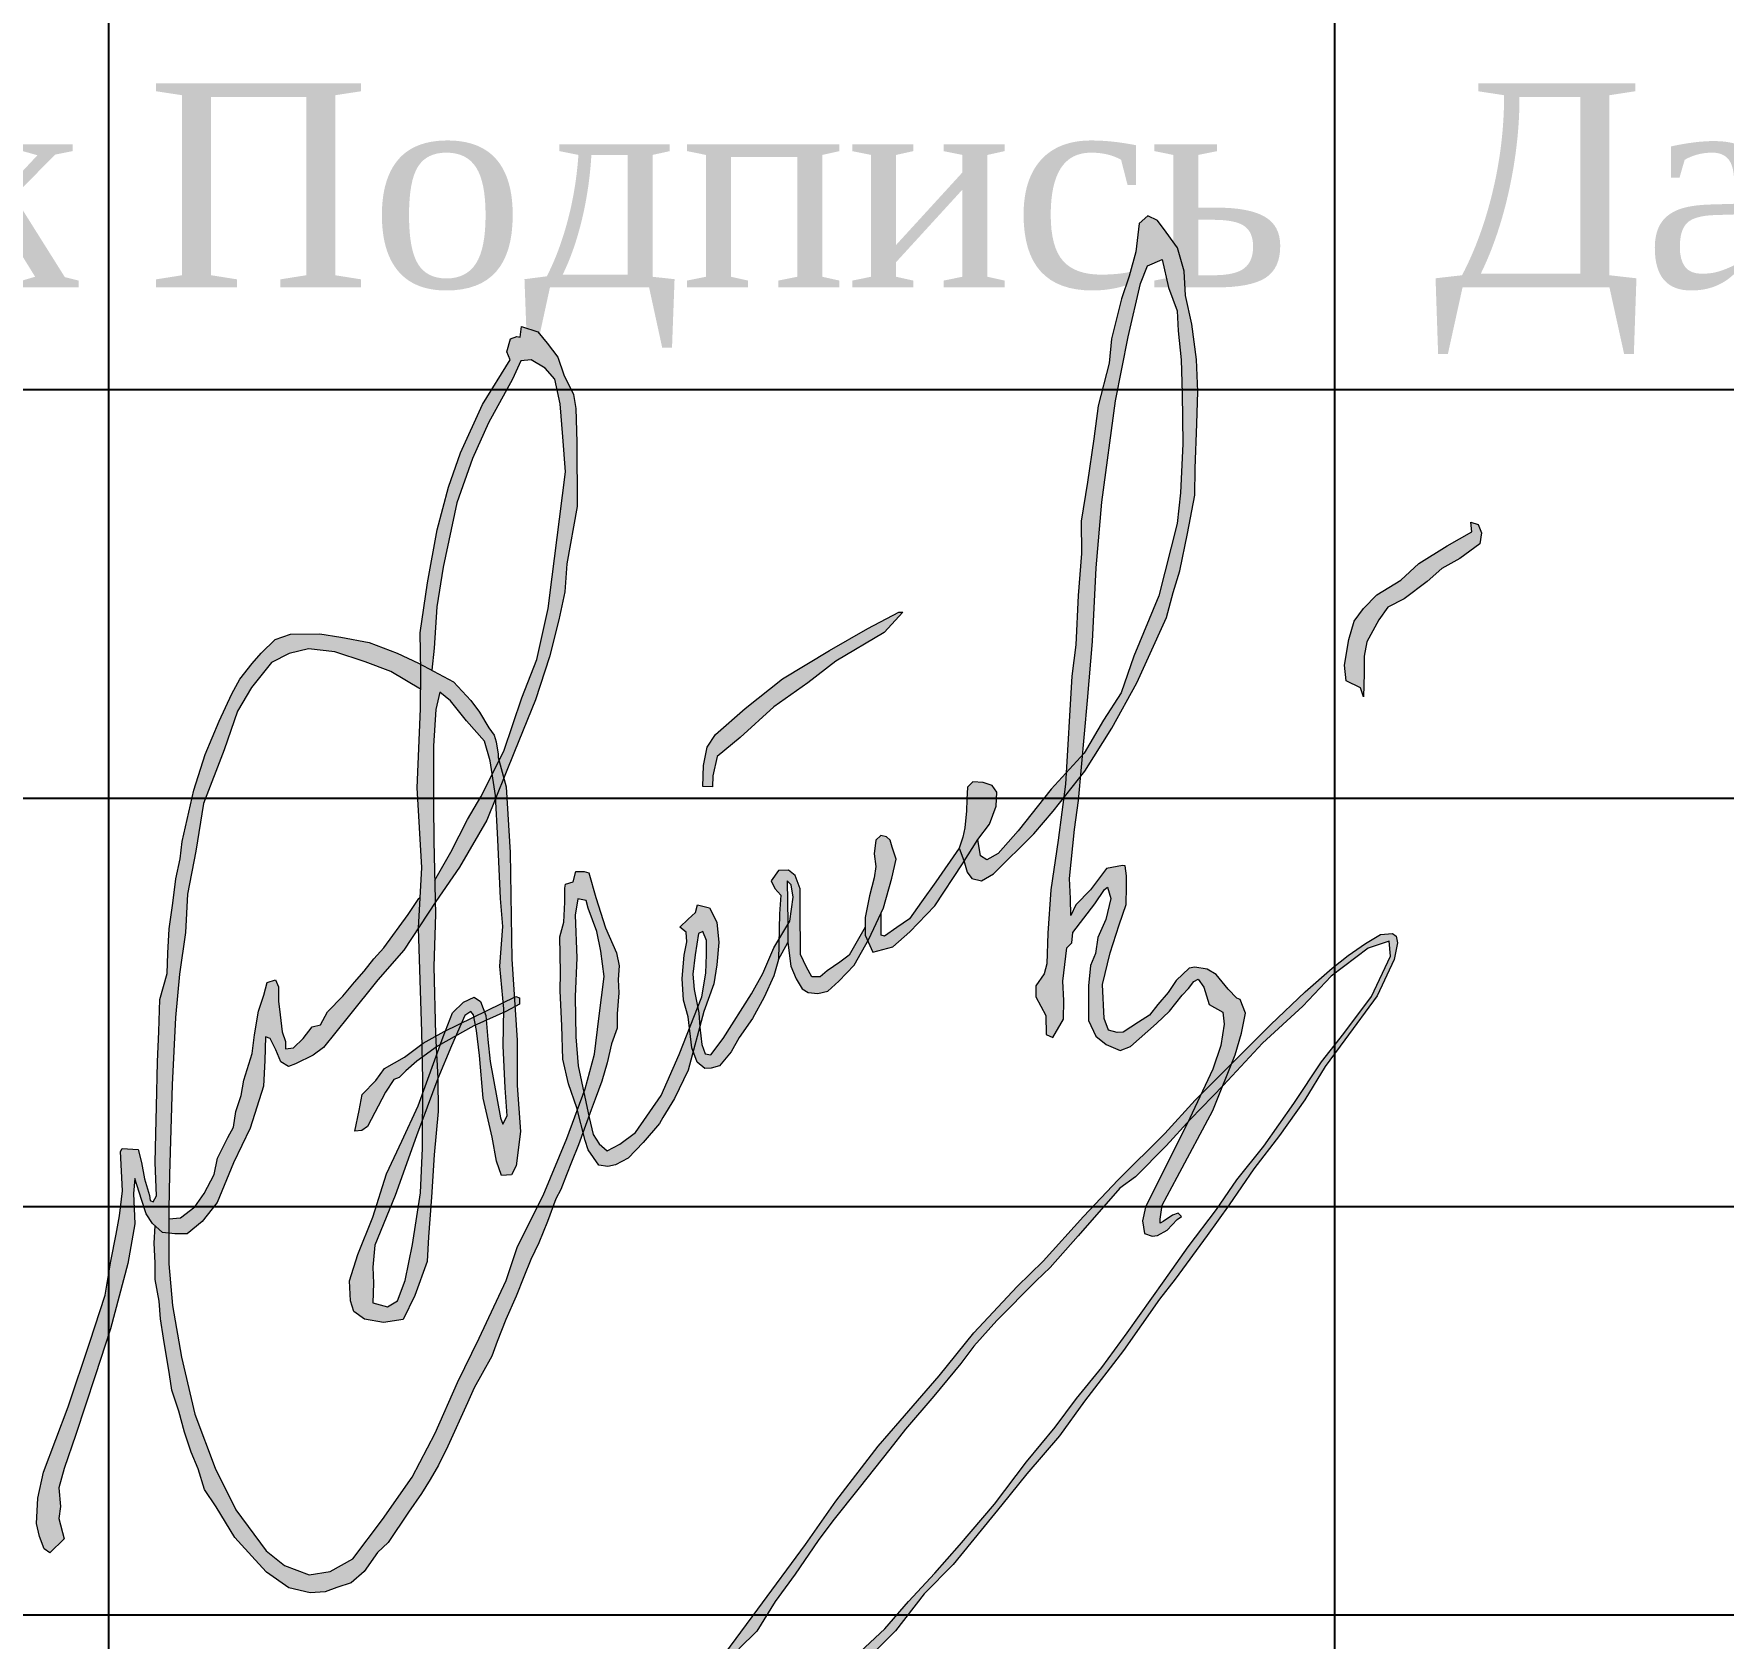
# Model space of a CAD drawing. Header units: millimetres. Extents: x 3380 to 11503, y -2610 to -1453.
# Drawn here: x 9228.1 to 9248.77, y -1730.09 to -1710.45 of the extents above; entities that cross this region are included whole.
import ezdxf
from ezdxf.enums import TextEntityAlignment as Align

# ---------------------------------------------------------------- set-up
doc = ezdxf.new("R2010")
doc.units = ezdxf.units.MM
doc.layers.add('ГЛ_Штамп', color=7, linetype='Continuous')
doc.layers.add('ГЛ_Штамп_Текст', color=7, linetype='Continuous')
doc.styles.add('ГеологияШтамп', font='times.ttf')

# ---------------------------------------------------------------- blocks, each defined once
blk = doc.blocks.new('ГЛ_форма3')
at = {"layer": 'ГЛ_Штамп'}
for p, q in [((-145, 55), (-145, 0)), ((-130, 55), (-130, 0)), ((-185, 30), (0, 30)), ((-185, 25), (-120, 25)), ((-185, 20), (-120, 20)), ((-185, 15), (-120, 15))]:
    blk.add_line(p, q, dxfattribs=at)
at = {"layer": 'ГЛ_Штамп_Текст', "style": 'ГеологияШтамп', "oblique": 0.8}
blk.add_text('№док', height=2.5, dxfattribs=at).set_placement((-149.993, 32.5), align=Align.MIDDLE_CENTER)
at = {"layer": 'ГЛ_Штамп_Текст', "style": 'ГеологияШтамп'}
for s, p in [('Подпись', (-137.537, 32.5)), ('Дата', (-125, 32.5))]:
    blk.add_text(s, height=2.5, dxfattribs=at).set_placement(p, align=Align.MIDDLE_CENTER)
at = {"layer": 'ГЛ_Штамп_Текст', "style": 'ГеологияШтамп', "flags": 8}
for tag, height, p in [('Проект', 4, (-60, 50)), ('НаимПроекта1', 3, (-60, 41)), ('НаимПроекта2', 3, (-60, 35)), ('Альбом1', 2.8, (-85.109, 27.5)), ('Альбом2', 2.8, (-85.109, 22.5)), ('СТ', 3, (-42.5, 20.252)), ('Лист', 3, (-27.5, 20.252)), ('Лис-в', 3, (-10, 20.252)), ('Альбом3', 2.8, (-85.109, 17.5)), ('НаимЛист1', 2.8, (-85.109, 12.5)), ('НаимЛист2', 2.8, (-85.109, 7.5)), ('НаимЛист3', 2.8, (-85.109, 2.5))]:
    blk.add_attdef(tag, text='', height=height, dxfattribs=at).set_placement(p, align=Align.MIDDLE_CENTER)
at = {"layer": 'ГЛ_Штамп_Текст', "style": 'ГеологияШтамп', "width": 0.9, "flags": 8}
for tag, p in [('Надпись1', (-184.365, 22.5)), ('ФИО_1', (-164.87, 22.5)), ('Надпись2', (-184.365, 17.5)), ('ФИО_2', (-164.87, 17.5)), ('Надпись3', (-184.365, 12.5)), ('ФИО_3', (-164.87, 12.5)), ('Надпись4', (-184.365, 7.5)), ('ФИО_4', (-164.87, 7.5)), ('Надпись5', (-184.365, 2.5)), ('ФИО_5', (-164.87, 2.5))]:
    blk.add_attdef(tag, text='', height=2.5, dxfattribs=at).set_placement(p, align=Align.MIDDLE_LEFT)

msp = doc.modelspace()

# ---------------------------------------------------------------- hatches: boundary and pattern name
at = {"lineweight": 0, "ltscale": 10}
h = msp.add_hatch(color=164, dxfattribs=at)
h.dxf.hatch_style = 1
h.paths.add_polyline_path([(9228.852, -1726.88), (9229.038, -1726.303), (9229.249, -1725.503), (9229.336, -1725.02), (9229.319, -1724.647), (9229.336, -1724.466), (9229.418, -1724.723), (9229.476, -1724.897), (9229.552, -1725.014), (9229.674, -1725.124), (9229.75, -1725.133), (9229.75, -1724.837), (9229.762, -1724.415), (9229.793, -1723.317), (9229.835, -1722.493), (9229.883, -1721.963), (9229.956, -1721.454), (9229.98, -1720.985), (9230.082, -1720.456), (9230.175, -1719.874), (9230.427, -1719.216), (9230.593, -1718.744), (9230.762, -1718.456), (9231.008, -1718.15), (9231.225, -1718.036), (9231.459, -1717.982), (9231.784, -1718.018), (9232.156, -1718.138), (9232.469, -1718.258), (9232.833, -1718.475), (9232.836, -1718.254), (9232.834, -1718.17), (9232.808, -1718.156), (9232.547, -1718.034), (9232.201, -1717.905), (9231.856, -1717.837), (9231.598, -1717.798), (9231.239, -1717.802), (9231.053, -1717.866), (9230.88, -1718.034), (9230.773, -1718.159), (9230.619, -1718.351), (9230.522, -1718.532), (9230.368, -1718.868), (9230.197, -1719.276), (9230.057, -1719.709), (9229.915, -1720.34), (9229.891, -1720.552), (9229.839, -1720.798), (9229.802, -1721.094), (9229.755, -1721.409), (9229.739, -1721.707), (9229.733, -1721.953), (9229.641, -1722.273), (9229.631, -1722.663), (9229.615, -1723.035), (9229.601, -1723.582), (9229.594, -1723.919), (9229.584, -1724.267), (9229.601, -1724.676), (9229.56, -1724.749), (9229.525, -1724.735), (9229.515, -1724.673), (9229.453, -1724.47), (9229.419, -1724.267), (9229.377, -1724.109), (9229.181, -1724.095), (9229.16, -1724.133), (9229.186, -1724.614), (9229.147, -1724.921), (9229.109, -1725.145), (9229.043, -1725.475), (9228.972, -1725.891), (9228.785, -1726.469), (9228.521, -1727.26), (9228.22, -1728.059), (9228.148, -1728.377), (9228.132, -1728.689), (9228.17, -1728.848), (9228.225, -1728.996), (9228.297, -1729.045), (9228.472, -1728.875), (9228.408, -1728.624), (9228.426, -1728.479), (9228.408, -1728.252), (9228.472, -1728.013), (9228.613, -1727.596)])
h.paths.add_polyline_path([(9229.907, -1726.651), (9229.798, -1726.019), (9229.75, -1725.508), (9229.75, -1725.133), (9229.674, -1725.124), (9229.583, -1725.042), (9229.572, -1725.257), (9229.583, -1725.496), (9229.583, -1725.7), (9229.633, -1725.964), (9229.649, -1726.18), (9229.687, -1726.419), (9229.761, -1726.864), (9229.788, -1727.057), (9229.873, -1727.311), (9229.942, -1727.569), (9230.024, -1727.814), (9230.109, -1728.018), (9230.19, -1728.269), (9230.332, -1728.484), (9230.558, -1728.859), (9230.808, -1729.133), (9230.947, -1729.283), (9231.221, -1729.476), (9231.48, -1729.537), (9231.665, -1729.522), (9231.808, -1729.472), (9231.981, -1729.414), (9232.143, -1729.275), (9232.305, -1729.044), (9232.437, -1728.921), (9232.684, -1728.549), (9232.843, -1728.321), (9232.951, -1728.148), (9233.051, -1727.975), (9233.167, -1727.739), (9233.406, -1727.209), (9233.487, -1727.028), (9233.584, -1726.85), (9233.703, -1726.638), (9233.769, -1726.461), (9233.873, -1726.191), (9234.001, -1725.904), (9234.094, -1725.668), (9234.179, -1725.456), (9234.279, -1725.252), (9234.383, -1724.99), (9234.488, -1724.711), (9234.549, -1724.599), (9234.619, -1724.421), (9234.677, -1724.263), (9234.765, -1724.051), (9234.821, -1723.898), (9234.749, -1723.626), (9234.621, -1723.975), (9234.331, -1724.671), (9234.018, -1725.297), (9233.88, -1725.712), (9233.548, -1726.419), (9233.283, -1726.961), (9233.012, -1727.581), (9232.727, -1728.12), (9232.366, -1728.637), (9232.004, -1729.118), (9231.727, -1729.275), (9231.468, -1729.317), (9231.167, -1729.203), (9230.944, -1729.022), (9230.57, -1728.52), (9230.317, -1728.008), (9230.07, -1727.347)])
h.paths.add_polyline_path([(9230.911, -1723.333), (9230.928, -1723.019), (9230.934, -1722.728), (9230.993, -1722.751), (9231.062, -1722.891), (9231.121, -1723.036), (9231.214, -1723.095), (9231.301, -1723.06), (9231.517, -1722.955), (9231.646, -1722.859), (9231.944, -1722.487), (9232.311, -1722.032), (9232.626, -1721.671), (9232.807, -1721.394), (9232.828, -1721.019), (9232.812, -1721.037), (9232.68, -1721.232), (9232.382, -1721.639), (9232.261, -1721.776), (9232.14, -1721.928), (9232.023, -1722.06), (9231.879, -1722.232), (9231.695, -1722.423), (9231.606, -1722.582), (9231.504, -1722.606), (9231.395, -1722.75), (9231.278, -1722.863), (9231.181, -1722.878), (9231.181, -1722.789), (9231.138, -1722.668), (9231.114, -1722.461), (9231.095, -1722.294), (9231.095, -1722.119), (9231.056, -1722.033), (9230.954, -1722.064), (9230.915, -1722.221), (9230.849, -1722.416), (9230.802, -1722.704), (9230.771, -1722.934), (9230.671, -1723.262), (9230.637, -1723.447), (9230.571, -1723.644), (9230.543, -1723.835), (9230.473, -1723.963), (9230.349, -1724.216), (9230.306, -1724.414), (9230.185, -1724.648), (9230.069, -1724.811), (9229.896, -1724.947), (9229.75, -1724.959), (9229.75, -1725.133), (9229.826, -1725.142), (9229.977, -1725.142), (9230.158, -1724.99), (9230.345, -1724.758), (9230.544, -1724.271), (9230.748, -1723.846)], flags=17)
h.paths.add_polyline_path([(9232.99, -1719.881), (9232.99, -1719.454), (9232.99, -1719.17), (9233.019, -1718.725), (9233.067, -1718.512), (9233.197, -1718.618), (9233.393, -1718.861), (9233.613, -1719.11), (9233.684, -1719.353), (9233.709, -1719.517), (9233.793, -1719.352), (9233.782, -1719.312), (9233.78, -1719.27), (9233.756, -1719.119), (9233.731, -1719.037), (9233.669, -1718.948), (9233.553, -1718.757), (9233.448, -1718.613), (9233.235, -1718.383), (9232.834, -1718.17), (9232.836, -1718.254), (9232.83, -1718.714), (9232.79, -1719.683), (9232.848, -1720.656), (9232.807, -1721.394), (9233.011, -1721.084), (9232.996, -1720.337)])
h.paths.add_polyline_path([(9234.382, -1714.24), (9234.266, -1714.101), (9234.067, -1714.036), (9234.05, -1714.165), (9234.009, -1714.159), (9233.933, -1714.188), (9233.887, -1714.345), (9233.927, -1714.444), (9233.589, -1714.991), (9233.32, -1715.582), (9233.175, -1716.002), (9233.035, -1716.526), (9232.918, -1717.174), (9232.825, -1717.785), (9232.834, -1718.17), (9232.969, -1718.242), (9233, -1717.973), (9233.03, -1717.468), (9233.108, -1716.982), (9233.276, -1716.193), (9233.469, -1715.652), (9233.661, -1715.214), (9233.956, -1714.68), (9234.058, -1714.457), (9234.184, -1714.445), (9234.358, -1714.547), (9234.473, -1714.68), (9234.539, -1714.98), (9234.574, -1715.384), (9234.605, -1715.816), (9234.532, -1716.393), (9234.442, -1717.099), (9234.394, -1717.489), (9234.256, -1718.113), (9234.069, -1718.582), (9233.852, -1719.234), (9233.793, -1719.352), (9233.849, -1719.561), (9233.98, -1719.236), (9234.236, -1718.607), (9234.411, -1718.077), (9234.522, -1717.626), (9234.598, -1717.283), (9234.621, -1716.939), (9234.749, -1716.238), (9234.744, -1715.451), (9234.732, -1715.038), (9234.703, -1714.869), (9234.586, -1714.625), (9234.51, -1714.409)])
h.paths.add_polyline_path([(9233.751, -1719.805), (9233.749, -1719.774), (9233.709, -1719.517), (9233.57, -1719.792), (9233.408, -1720.068), (9233.203, -1720.471), (9233.005, -1720.813), (9233.011, -1721.084), (9233.017, -1721.074), (9233.309, -1720.655), (9233.641, -1720.078)], flags=17)
h.paths.add_polyline_path([(9233.793, -1719.352), (9233.709, -1719.517), (9233.749, -1719.774), (9233.751, -1719.805), (9233.849, -1719.561)])
h.paths.add_polyline_path([(9233.926, -1720.473), (9233.878, -1719.669), (9233.849, -1719.561), (9233.751, -1719.805), (9233.779, -1720.316), (9233.808, -1721.035), (9233.838, -1721.379), (9233.802, -1721.864), (9233.843, -1722.312), (9233.979, -1722.246), (9233.948, -1721.779)])
h.paths.add_polyline_path([(9232.996, -1721.869), (9233.013, -1721.229), (9233.011, -1721.084), (9232.807, -1721.394), (9232.807, -1721.398), (9232.848, -1722.67), (9232.851, -1722.819), (9232.865, -1722.809), (9233.015, -1722.723), (9233.013, -1722.701)])
h.paths.add_polyline_path([(9232.787, -1723.028), (9232.854, -1722.979), (9232.851, -1722.819), (9232.637, -1722.98), (9232.39, -1723.119), (9232.283, -1723.264), (9232.119, -1723.437), (9232.08, -1723.631), (9232.029, -1723.884), (9232.114, -1723.876), (9232.182, -1723.829), (9232.401, -1723.406), (9232.504, -1723.251), (9232.572, -1723.227), (9232.652, -1723.147)])
h.paths.add_polyline_path([(9233.022, -1722.856), (9233.015, -1722.723), (9232.865, -1722.809), (9232.851, -1722.819), (9232.854, -1722.979)])
h.paths.add_polyline_path([(9233.108, -1722.731), (9233.137, -1722.654), (9233.119, -1722.663), (9233.015, -1722.723), (9233.022, -1722.856), (9233.038, -1722.845), (9233.074, -1722.825)])
h.paths.add_polyline_path([(9233.333, -1722.559), (9233.137, -1722.654), (9233.108, -1722.731), (9233.074, -1722.825), (9233.264, -1722.718)])
h.paths.add_polyline_path([(9233.372, -1722.469), (9233.448, -1722.421), (9233.481, -1722.461), (9233.486, -1722.485), (9233.612, -1722.424), (9233.565, -1722.298), (9233.488, -1722.245), (9233.357, -1722.304), (9233.221, -1722.435), (9233.137, -1722.654), (9233.333, -1722.559)])
h.paths.add_polyline_path([(9233.63, -1722.47), (9233.612, -1722.424), (9233.486, -1722.485), (9233.505, -1722.585), (9233.635, -1722.527)])
h.paths.add_polyline_path([(9233.849, -1722.431), (9233.85, -1722.388), (9233.843, -1722.312), (9233.612, -1722.424), (9233.63, -1722.47), (9233.635, -1722.527)])
h.paths.add_polyline_path([(9233.979, -1722.246), (9233.843, -1722.312), (9233.85, -1722.388), (9233.849, -1722.431), (9233.873, -1722.42), (9233.986, -1722.36)])
h.paths.add_polyline_path([(9234.044, -1722.253), (9233.996, -1722.237), (9233.979, -1722.246), (9233.986, -1722.36), (9234.044, -1722.329)])
h.paths.add_polyline_path([(9233.505, -1722.585), (9233.486, -1722.485), (9233.333, -1722.559), (9233.264, -1722.718), (9233.483, -1722.595)])
h.paths.add_polyline_path([(9233.028, -1722.953), (9233.022, -1722.856), (9232.854, -1722.979), (9232.86, -1723.253), (9232.859, -1723.423)])
h.paths.add_polyline_path([(9233.045, -1723.239), (9233.028, -1722.953), (9232.859, -1723.423), (9232.857, -1723.746)])
h.paths.add_polyline_path([(9233.212, -1722.839), (9233.264, -1722.718), (9233.074, -1722.825), (9233.028, -1722.953), (9233.045, -1723.239)])
h.paths.add_polyline_path([(9234.054, -1723.889), (9234.013, -1723.325), (9234.014, -1722.771), (9233.986, -1722.36), (9233.873, -1722.42), (9233.849, -1722.431), (9233.844, -1722.839), (9233.867, -1723.354), (9233.891, -1723.698), (9233.838, -1723.799), (9233.808, -1723.722), (9233.683, -1723.033), (9233.654, -1722.761), (9233.635, -1722.527), (9233.505, -1722.585), (9233.518, -1722.654), (9233.553, -1722.958), (9233.599, -1723.481), (9233.709, -1723.958), (9233.76, -1724.251), (9233.824, -1724.429), (9233.944, -1724.418), (9234.002, -1724.308)])
h.paths.add_polyline_path([(9232.928, -1725.178), (9232.964, -1724.693), (9232.999, -1724.173), (9233.046, -1723.645), (9233.045, -1723.239), (9232.857, -1723.746), (9232.854, -1724.094), (9232.831, -1724.641), (9232.732, -1725.27), (9232.644, -1725.712), (9232.551, -1725.963), (9232.429, -1726.033), (9232.248, -1725.986), (9232.254, -1725.747), (9232.248, -1725.549), (9232.271, -1725.282), (9232.522, -1724.674), (9232.784, -1723.94), (9232.857, -1723.746), (9232.859, -1723.423), (9232.804, -1723.575), (9232.603, -1724.007), (9232.413, -1724.409), (9232.247, -1724.938), (9232.064, -1725.393), (9231.963, -1725.718), (9231.975, -1725.961), (9232.017, -1726.091), (9232.147, -1726.186), (9232.378, -1726.227), (9232.62, -1726.191), (9232.762, -1725.896), (9232.911, -1725.479)])
h.paths.add_polyline_path([(9235.236, -1722.448), (9235.256, -1722.19), (9235.248, -1722.028), (9235.26, -1721.859), (9235.229, -1721.701), (9235.093, -1721.394), (9234.977, -1721.024), (9234.889, -1720.723), (9234.835, -1720.708), (9234.731, -1720.708), (9234.7, -1720.831), (9234.607, -1720.862), (9234.596, -1720.912), (9234.595, -1721.083), (9234.584, -1721.326), (9234.534, -1721.507), (9234.545, -1721.941), (9234.541, -1722.168), (9234.561, -1722.597), (9234.572, -1723.002), (9234.642, -1723.306), (9234.742, -1723.599), (9234.749, -1723.626), (9234.829, -1723.409), (9234.761, -1723.087), (9234.731, -1722.729), (9234.723, -1722.236), (9234.742, -1721.761), (9234.723, -1721.241), (9234.754, -1721.041), (9234.859, -1721.06), (9234.881, -1721.157), (9234.989, -1721.439), (9235.037, -1721.68), (9235.08, -1721.993), (9235.013, -1722.507), (9234.959, -1722.941), (9234.844, -1723.368), (9234.829, -1723.409), (9234.891, -1723.702), (9234.92, -1723.622), (9234.966, -1723.491), (9235.051, -1723.271), (9235.113, -1723.048), (9235.167, -1722.814), (9235.236, -1722.622)])
h.paths.add_polyline_path([(9234.829, -1723.409), (9234.749, -1723.626), (9234.821, -1723.898), (9234.891, -1723.702)])
h.paths.add_polyline_path([(9235.557, -1724.025), (9235.754, -1723.791), (9235.796, -1723.718), (9235.939, -1723.483), (9236.105, -1723.14), (9236.168, -1722.908), (9236.152, -1722.865), (9236.123, -1722.621), (9235.996, -1722.947), (9235.776, -1723.449), (9235.462, -1723.899), (9235.269, -1724.043), (9235.114, -1724.126), (9235.016, -1724.039), (9234.944, -1723.925), (9234.895, -1723.718), (9234.891, -1723.702), (9234.821, -1723.898), (9234.847, -1723.998), (9234.881, -1724.113), (9235.013, -1724.302), (9235.121, -1724.318), (9235.217, -1724.298), (9235.371, -1724.214)])
h.paths.add_polyline_path([(9236.237, -1722.438), (9236.222, -1722.365), (9236.123, -1722.621), (9236.152, -1722.865), (9236.168, -1722.908), (9236.248, -1722.61)])
h.paths.add_polyline_path([(9236.457, -1721.326), (9236.368, -1721.149), (9236.218, -1721.114), (9236.195, -1721.207), (9236.106, -1721.288), (9236.005, -1721.388), (9236.083, -1721.45), (9236.09, -1721.569), (9236.056, -1721.731), (9236.033, -1722.014), (9236.048, -1722.283), (9236.106, -1722.484), (9236.123, -1722.621), (9236.222, -1722.365), (9236.18, -1722.149), (9236.161, -1721.963), (9236.191, -1721.728), (9236.233, -1721.466), (9236.286, -1721.439), (9236.332, -1721.549), (9236.332, -1721.724), (9236.32, -1721.952), (9236.271, -1722.241), (9236.222, -1722.365), (9236.237, -1722.438), (9236.248, -1722.61), (9236.299, -1722.421), (9236.418, -1722.082), (9236.457, -1721.85), (9236.48, -1721.577)])
h.paths.add_polyline_path([(9236.894, -1722.506), (9237.036, -1722.244), (9237.152, -1721.982), (9237.21, -1721.785), (9237.217, -1721.534), (9237.153, -1721.64), (9237.019, -1721.956), (9236.879, -1722.203), (9236.533, -1722.749), (9236.385, -1722.951), (9236.313, -1722.939), (9236.275, -1722.822), (9236.248, -1722.61), (9236.168, -1722.908), (9236.214, -1723.039), (9236.311, -1723.116), (9236.388, -1723.112), (9236.488, -1723.085), (9236.631, -1722.915), (9236.731, -1722.738)])
h.paths.add_polyline_path([(9237.316, -1720.819), (9237.365, -1720.868), (9237.392, -1721.02), (9237.35, -1721.313), (9237.327, -1721.351), (9237.327, -1721.576), (9237.361, -1721.865), (9237.426, -1722.021), (9237.5, -1722.142), (9237.576, -1722.187), (9237.691, -1722.199), (9237.813, -1722.171), (9237.951, -1722.049), (9238.137, -1721.851), (9238.304, -1721.557), (9238.271, -1721.487), (9238.271, -1721.388), (9238.075, -1721.73), (9237.963, -1721.815), (9237.805, -1721.923), (9237.72, -1721.996), (9237.62, -1721.996), (9237.554, -1721.877), (9237.481, -1721.723), (9237.477, -1721.156), (9237.476, -1720.92), (9237.414, -1720.755), (9237.333, -1720.689), (9237.21, -1720.693), (9237.121, -1720.82), (9237.168, -1720.913), (9237.241, -1720.997), (9237.225, -1721.225), (9237.217, -1721.534), (9237.327, -1721.351), (9237.327, -1721.332)])
h.paths.add_polyline_path([(9238.596, -1720.786), (9238.649, -1720.557), (9238.603, -1720.408), (9238.577, -1720.321), (9238.531, -1720.283), (9238.462, -1720.267), (9238.401, -1720.324), (9238.382, -1720.488), (9238.401, -1720.644), (9238.382, -1720.782), (9238.325, -1721.006), (9238.271, -1721.27), (9238.271, -1721.487), (9238.304, -1721.557), (9238.317, -1721.534), (9238.496, -1721.149)])
h.paths.add_polyline_path([(9238.817, -1721.446), (9239.122, -1721.126), (9239.462, -1720.614), (9239.482, -1720.583), (9239.478, -1720.571), (9239.421, -1720.419), (9239.134, -1720.832), (9238.961, -1721.078), (9238.814, -1721.287), (9238.66, -1721.391), (9238.506, -1721.496), (9238.469, -1721.484), (9238.469, -1721.207), (9238.317, -1721.534), (9238.304, -1721.557), (9238.367, -1721.694), (9238.611, -1721.629)])
h.paths.add_polyline_path([(9239.875, -1719.908), (9239.883, -1719.736), (9239.825, -1719.652), (9239.715, -1719.618), (9239.589, -1719.607), (9239.524, -1719.675), (9239.516, -1719.824), (9239.512, -1719.965), (9239.49, -1720.171), (9239.467, -1720.285), (9239.421, -1720.419), (9239.478, -1720.571), (9239.482, -1720.583), (9239.65, -1720.316), (9239.791, -1720.125)])
h.paths.add_polyline_path([(9240.333, -1720.247), (9240.573, -1719.969), (9240.699, -1719.809), (9240.721, -1719.639), (9240.729, -1719.499), (9240.547, -1719.699), (9240.144, -1720.209), (9239.899, -1720.484), (9239.761, -1720.562), (9239.682, -1720.513), (9239.65, -1720.316), (9239.482, -1720.583), (9239.52, -1720.716), (9239.577, -1720.792), (9239.696, -1720.819), (9239.841, -1720.735)])
h.paths.add_polyline_path([(9240.931, -1719.278), (9240.729, -1719.499), (9240.721, -1719.639), (9240.699, -1719.809), (9240.907, -1719.546)])
h.paths.add_polyline_path([(9241.953, -1712.88), (9241.846, -1712.738), (9241.728, -1712.681), (9241.625, -1712.773), (9241.583, -1713.123), (9241.503, -1713.421), (9241.407, -1713.695), (9241.285, -1714.185), (9241.258, -1714.482), (9241.12, -1715.007), (9241.071, -1715.411), (9240.993, -1715.941), (9240.914, -1716.416), (9240.92, -1716.813), (9240.878, -1717.328), (9240.847, -1717.931), (9240.798, -1718.315), (9240.729, -1719.499), (9240.931, -1719.278), (9240.954, -1719.023), (9240.991, -1718.613), (9241.051, -1717.891), (9241.097, -1716.99), (9241.166, -1716.185), (9241.333, -1714.945), (9241.491, -1714.16), (9241.638, -1713.51), (9241.726, -1713.294), (9241.903, -1713.216), (9241.982, -1713.559), (9242.09, -1713.844), (9242.1, -1714.089), (9242.139, -1714.443), (9242.149, -1714.855), (9242.159, -1715.473), (9242.129, -1716.072), (9242.09, -1716.445), (9241.864, -1717.333), (9241.559, -1718.069), (9241.402, -1718.521), (9241.186, -1718.855), (9240.95, -1719.257), (9240.931, -1719.278), (9240.907, -1719.546), (9240.959, -1719.48), (9241.288, -1718.952), (9241.597, -1718.395), (9241.739, -1718.082), (9241.957, -1717.596), (9242.041, -1717.291), (9242.121, -1717.028), (9242.213, -1716.569), (9242.304, -1716.099), (9242.308, -1715.775), (9242.331, -1715.225), (9242.342, -1714.831), (9242.327, -1714.439), (9242.27, -1714.006), (9242.19, -1713.656), (9242.175, -1713.357), (9242.094, -1713.071)])
h.paths.add_polyline_path([(9244.556, -1717.627), (9244.666, -1717.472), (9244.865, -1717.37), (9245.148, -1717.158), (9245.328, -1716.997), (9245.547, -1716.875), (9245.791, -1716.695), (9245.81, -1716.56), (9245.772, -1716.457), (9245.682, -1716.432), (9245.695, -1716.547), (9245.392, -1716.721), (9245.044, -1716.935), (9244.826, -1717.14), (9244.53, -1717.32), (9244.369, -1717.487), (9244.253, -1717.641), (9244.189, -1717.866), (9244.137, -1718.181), (9244.157, -1718.374), (9244.33, -1718.457), (9244.369, -1718.567), (9244.376, -1718.282), (9244.376, -1718.07), (9244.408, -1717.897)])
h.paths.add_polyline_path([(9237.568, -1718.396), (9237.914, -1718.133), (9238.503, -1717.782), (9238.733, -1717.532), (9238.682, -1717.532), (9238.304, -1717.73), (9237.836, -1718.001), (9237.259, -1718.347), (9236.805, -1718.711), (9236.44, -1719.031), (9236.337, -1719.185), (9236.292, -1719.408), (9236.286, -1719.664), (9236.402, -1719.669), (9236.409, -1719.534), (9236.46, -1719.298), (9236.742, -1719.067), (9237.152, -1718.69)])
h.paths.add_polyline_path([(9240.812, -1721.453), (9241.083, -1721.102), (9241.199, -1720.925), (9241.236, -1720.9), (9241.279, -1721.035), (9241.217, -1721.292), (9241.119, -1721.513), (9241.089, -1721.709), (9241.027, -1721.856), (9241.003, -1722.107), (9241.003, -1722.529), (9241.095, -1722.721), (9241.218, -1722.825), (9241.39, -1722.898), (9241.518, -1722.849), (9241.837, -1722.568), (9241.996, -1722.415), (9242.15, -1722.219), (9242.229, -1722.139), (9242.291, -1722.053), (9242.346, -1722.023), (9242.413, -1722.121), (9242.481, -1722.335), (9242.646, -1722.427), (9242.665, -1722.574), (9242.622, -1722.837), (9242.524, -1723.125), (9242.211, -1723.794), (9241.978, -1724.254), (9241.702, -1724.813), (9241.665, -1724.984), (9241.69, -1725.138), (9241.782, -1725.168), (9241.849, -1725.162), (9241.965, -1725.095), (9242.088, -1724.966), (9242.143, -1724.929), (9242.1, -1724.887), (9242.033, -1724.911), (9241.916, -1724.991), (9241.88, -1725.009), (9241.88, -1724.96), (9241.904, -1724.789), (9242.088, -1724.446), (9242.524, -1723.63), (9242.8, -1722.95), (9242.874, -1722.685), (9242.923, -1722.44), (9242.861, -1722.274), (9242.819, -1722.256), (9242.714, -1722.146), (9242.567, -1721.968), (9242.457, -1721.901), (9242.304, -1721.876), (9242.236, -1721.889), (9242.077, -1722.042), (9241.979, -1722.189), (9241.85, -1722.336), (9241.752, -1722.464), (9241.617, -1722.55), (9241.427, -1722.672), (9241.353, -1722.678), (9241.249, -1722.648), (9241.194, -1722.507), (9241.176, -1722.091), (9241.267, -1721.703), (9241.377, -1721.36), (9241.463, -1721.109), (9241.469, -1720.888), (9241.469, -1720.76), (9241.451, -1720.637), (9241.42, -1720.631), (9241.224, -1720.668), (9241.028, -1720.931), (9240.85, -1721.115), (9240.789, -1721.244), (9240.783, -1721.035), (9240.77, -1720.79), (9240.831, -1720.194), (9240.88, -1719.839), (9240.907, -1719.546), (9240.699, -1719.809), (9240.633, -1720.322), (9240.542, -1720.929), (9240.506, -1721.463), (9240.493, -1721.837), (9240.463, -1721.959), (9240.359, -1722.106), (9240.359, -1722.241), (9240.481, -1722.468), (9240.487, -1722.702), (9240.567, -1722.739), (9240.696, -1722.512), (9240.702, -1722.285), (9240.69, -1722.047), (9240.739, -1721.642), (9240.8, -1721.581)])
h = msp.add_hatch(color=164, dxfattribs=at)
h.dxf.hatch_style = 1
h.paths.add_polyline_path([(9237.327, -1721.351), (9237.217, -1721.534), (9237.21, -1721.785), (9237.327, -1721.576)])
at = {"lineweight": 20, "true_color": 0x22346e}
h = msp.add_hatch(color=159, dxfattribs=at)
h.dxf.hatch_style = 1
h.paths.add_polyline_path([(9237.203, -1731.487), (9237.606, -1731.112), (9238.08, -1730.565), (9238.641, -1730.002), (9238.993, -1729.548), (9239.346, -1729.188), (9239.945, -1728.458), (9240.251, -1728.078), (9240.647, -1727.612), (9240.956, -1727.19), (9241.431, -1726.57), (9241.871, -1725.943), (9242.064, -1725.697), (9242.457, -1725.16), (9242.726, -1724.785), (9243.026, -1724.344), (9243.342, -1723.939), (9243.651, -1723.501), (9243.898, -1723.095), (9244.138, -1722.765), (9244.535, -1722.228), (9244.742, -1721.783), (9244.786, -1721.579), (9244.769, -1721.498), (9244.722, -1721.464), (9244.575, -1721.476), (9244.392, -1721.589), (9244.18, -1721.734), (9243.984, -1721.891), (9243.655, -1722.181), (9243.235, -1722.58), (9242.673, -1723.144), (9242.309, -1723.504), (9241.936, -1723.915), (9241.366, -1724.482), (9240.943, -1724.928), (9240.449, -1725.477), (9240.13, -1725.785), (9239.601, -1726.353), (9239.176, -1726.88), (9238.698, -1727.429), (9238.431, -1727.742), (9237.913, -1728.414), (9237.54, -1728.943), (9236.959, -1729.736), (9236.08, -1730.923), (9235.86, -1731.21), (9235.864, -1731.251), (9235.855, -1731.391), (9235.871, -1731.368), (9236.204, -1730.975), (9236.428, -1730.635), (9236.726, -1730.223), (9236.944, -1730.003), (9237.171, -1729.642), (9237.413, -1729.307), (9237.698, -1728.896), (9237.874, -1728.654), (9238.199, -1728.252), (9238.572, -1727.777), (9238.764, -1727.533), (9239.11, -1727.128), (9239.441, -1726.727), (9239.601, -1726.517), (9239.883, -1726.201), (9240.363, -1725.718), (9240.536, -1725.553), (9240.879, -1725.167), (9241.388, -1724.583), (9241.58, -1724.444), (9241.953, -1724.064), (9242.252, -1723.738), (9242.656, -1723.321), (9243.131, -1722.806), (9243.626, -1722.354), (9243.973, -1721.989), (9244.425, -1721.646), (9244.683, -1721.561), (9244.697, -1721.742), (9244.468, -1722.237), (9244.127, -1722.691), (9243.855, -1723.036), (9243.514, -1723.548), (9243.147, -1724.067), (9242.819, -1724.481), (9242.571, -1724.842), (9242.224, -1725.301), (9241.929, -1725.716), (9241.476, -1726.353), (9241.165, -1726.776), (9240.855, -1727.155), (9240.597, -1727.509), (9240.245, -1727.934), (9239.854, -1728.449), (9239.427, -1728.951), (9239.124, -1729.294), (9238.801, -1729.643), (9238.511, -1729.978), (9238.21, -1730.259), (9237.909, -1730.594), (9237.675, -1730.879), (9237.387, -1731.214), (9237.006, -1731.532), (9236.779, -1731.782), (9236.476, -1732.133), (9236.049, -1732.609), (9235.78, -1732.872), (9235.482, -1733.178), (9235.231, -1733.467), (9235.016, -1733.685), (9234.771, -1733.911), (9234.726, -1733.956), (9234.847, -1733.945), (9234.913, -1733.928), (9235.037, -1733.802), (9235.249, -1733.594), (9235.689, -1733.131), (9236.011, -1732.806), (9236.646, -1732.13)])

# ---------------------------------------------------------------- linework, layer by layer
at = {"color": 164, "lineweight": 0, "ltscale": 10}
for points in [[(9232.833, -1718.475), (9232.469, -1718.258), (9232.156, -1718.138), (9231.784, -1718.018), (9231.459, -1717.982), (9231.225, -1718.036), (9231.008, -1718.15), (9230.762, -1718.456), (9230.593, -1718.744), (9230.427, -1719.216), (9230.175, -1719.874), (9230.082, -1720.456), (9229.98, -1720.985), (9229.956, -1721.454), (9229.883, -1721.963), (9229.835, -1722.493), (9229.793, -1723.317), (9229.762, -1724.415), (9229.75, -1724.837), (9229.75, -1725.508), (9229.798, -1726.019), (9229.907, -1726.651), (9230.07, -1727.347), (9230.317, -1728.008), (9230.57, -1728.52), (9230.944, -1729.022), (9231.167, -1729.203), (9231.468, -1729.317), (9231.727, -1729.275), (9232.004, -1729.118), (9232.366, -1728.637), (9232.727, -1728.12), (9233.012, -1727.581), (9233.283, -1726.961), (9233.548, -1726.419), (9233.88, -1725.712), (9234.018, -1725.297), (9234.331, -1724.671), (9234.621, -1723.975), (9234.844, -1723.368), (9234.959, -1722.941), (9235.013, -1722.507), (9235.08, -1721.993), (9235.037, -1721.68), (9234.989, -1721.439), (9234.881, -1721.157), (9234.859, -1721.06), (9234.754, -1721.041), (9234.723, -1721.241), (9234.742, -1721.761), (9234.723, -1722.236), (9234.731, -1722.729), (9234.761, -1723.087), (9234.895, -1723.718), (9234.944, -1723.925), (9235.016, -1724.039), (9235.114, -1724.126), (9235.269, -1724.043), (9235.462, -1723.899), (9235.776, -1723.449), (9235.996, -1722.947), (9236.271, -1722.241), (9236.32, -1721.952), (9236.332, -1721.724), (9236.332, -1721.549), (9236.286, -1721.439), (9236.233, -1721.466), (9236.191, -1721.728), (9236.161, -1721.963), (9236.18, -1722.149), (9236.237, -1722.438), (9236.248, -1722.613), (9236.275, -1722.822), (9236.313, -1722.939), (9236.385, -1722.951), (9236.533, -1722.749), (9236.879, -1722.203), (9237.019, -1721.956), (9237.153, -1721.64), (9237.35, -1721.313), (9237.392, -1721.02), (9237.365, -1720.868), (9237.316, -1720.819), (9237.327, -1721.332), (9237.327, -1721.576), (9237.361, -1721.865), (9237.426, -1722.021), (9237.5, -1722.142), (9237.576, -1722.187), (9237.691, -1722.199), (9237.813, -1722.171), (9237.951, -1722.049), (9238.137, -1721.851), (9238.317, -1721.534), (9238.496, -1721.149), (9238.596, -1720.786), (9238.649, -1720.557), (9238.603, -1720.408), (9238.577, -1720.321), (9238.531, -1720.283), (9238.462, -1720.267), (9238.401, -1720.324), (9238.382, -1720.488), (9238.401, -1720.644), (9238.382, -1720.782), (9238.325, -1721.006), (9238.271, -1721.27), (9238.271, -1721.487), (9238.367, -1721.694), (9238.611, -1721.629), (9238.817, -1721.446), (9239.122, -1721.126), (9239.462, -1720.614), (9239.65, -1720.316), (9239.791, -1720.125), (9239.875, -1719.908), (9239.883, -1719.736), (9239.825, -1719.652), (9239.715, -1719.618), (9239.589, -1719.607), (9239.524, -1719.675), (9239.516, -1719.824), (9239.512, -1719.965), (9239.49, -1720.171), (9239.467, -1720.285), (9239.421, -1720.419), (9239.478, -1720.571), (9239.52, -1720.716), (9239.577, -1720.792), (9239.696, -1720.819), (9239.841, -1720.735), (9240.333, -1720.247), (9240.573, -1719.969), (9240.959, -1719.48), (9241.288, -1718.952), (9241.597, -1718.395), (9241.739, -1718.082), (9241.957, -1717.596), (9242.041, -1717.291), (9242.121, -1717.028), (9242.213, -1716.569), (9242.304, -1716.099), (9242.308, -1715.775), (9242.331, -1715.225), (9242.342, -1714.831), (9242.327, -1714.439), (9242.27, -1714.006), (9242.19, -1713.656), (9242.175, -1713.357), (9242.094, -1713.071), (9241.953, -1712.88), (9241.846, -1712.738), (9241.728, -1712.681), (9241.625, -1712.773), (9241.583, -1713.123), (9241.503, -1713.421), (9241.407, -1713.695), (9241.285, -1714.185), (9241.258, -1714.482), (9241.12, -1715.007), (9241.071, -1715.411), (9240.993, -1715.941), (9240.914, -1716.416), (9240.92, -1716.813), (9240.878, -1717.328), (9240.847, -1717.931), (9240.798, -1718.315), (9240.721, -1719.639), (9240.633, -1720.322), (9240.542, -1720.929), (9240.506, -1721.463), (9240.493, -1721.837), (9240.463, -1721.959), (9240.359, -1722.106), (9240.359, -1722.241), (9240.481, -1722.468), (9240.487, -1722.702), (9240.567, -1722.739), (9240.696, -1722.512), (9240.702, -1722.285), (9240.69, -1722.047), (9240.739, -1721.642), (9240.8, -1721.581), (9240.812, -1721.453), (9241.083, -1721.102), (9241.199, -1720.925), (9241.236, -1720.9), (9241.236, -1720.9), (9241.279, -1721.035), (9241.217, -1721.292), (9241.119, -1721.513), (9241.089, -1721.709), (9241.027, -1721.856), (9241.003, -1722.107), (9241.003, -1722.529), (9241.095, -1722.721), (9241.218, -1722.825), (9241.39, -1722.898), (9241.518, -1722.849), (9241.837, -1722.568), (9241.996, -1722.415), (9242.15, -1722.219), (9242.229, -1722.139), (9242.291, -1722.053), (9242.346, -1722.023), (9242.413, -1722.121), (9242.481, -1722.335), (9242.646, -1722.427), (9242.665, -1722.574), (9242.622, -1722.837), (9242.524, -1723.125), (9242.211, -1723.794), (9241.978, -1724.254), (9241.702, -1724.813), (9241.665, -1724.984), (9241.69, -1725.138), (9241.782, -1725.168), (9241.849, -1725.162), (9241.965, -1725.095), (9242.088, -1724.966), (9242.143, -1724.929), (9242.1, -1724.887), (9242.033, -1724.911), (9241.916, -1724.991), (9241.88, -1725.009), (9241.88, -1724.96), (9241.904, -1724.789), (9242.088, -1724.446), (9242.524, -1723.63), (9242.8, -1722.95), (9242.874, -1722.685), (9242.923, -1722.44), (9242.861, -1722.274), (9242.819, -1722.256), (9242.714, -1722.146), (9242.567, -1721.968), (9242.457, -1721.901), (9242.304, -1721.876), (9242.236, -1721.889), (9242.077, -1722.042), (9241.979, -1722.189), (9241.85, -1722.336), (9241.752, -1722.464), (9241.617, -1722.55), (9241.427, -1722.672), (9241.353, -1722.678), (9241.249, -1722.648), (9241.194, -1722.507), (9241.176, -1722.091), (9241.267, -1721.703), (9241.377, -1721.36), (9241.463, -1721.109), (9241.469, -1720.888), (9241.469, -1720.76), (9241.451, -1720.637), (9241.42, -1720.631), (9241.224, -1720.668), (9241.028, -1720.931), (9240.85, -1721.115), (9240.789, -1721.244), (9240.783, -1721.035), (9240.77, -1720.79), (9240.831, -1720.194), (9240.88, -1719.839), (9240.954, -1719.023), (9240.991, -1718.613), (9241.051, -1717.891), (9241.097, -1716.99), (9241.166, -1716.185), (9241.333, -1714.945), (9241.491, -1714.16), (9241.638, -1713.51), (9241.726, -1713.294), (9241.903, -1713.216), (9241.982, -1713.559), (9242.09, -1713.844), (9242.1, -1714.089), (9242.139, -1714.443), (9242.149, -1714.855), (9242.159, -1715.473), (9242.129, -1716.072), (9242.09, -1716.445), (9241.864, -1717.333), (9241.559, -1718.069), (9241.402, -1718.521), (9241.186, -1718.855), (9240.95, -1719.257), (9240.547, -1719.699), (9240.144, -1720.209), (9239.899, -1720.484), (9239.761, -1720.562), (9239.682, -1720.513), (9239.65, -1720.316)], [(9228.472, -1728.875), (9228.297, -1729.045), (9228.225, -1728.996), (9228.17, -1728.848), (9228.132, -1728.689), (9228.148, -1728.377), (9228.22, -1728.059), (9228.521, -1727.26), (9228.785, -1726.469), (9228.972, -1725.891), (9229.043, -1725.475), (9229.109, -1725.145), (9229.147, -1724.921), (9229.186, -1724.614), (9229.16, -1724.133), (9229.181, -1724.095), (9229.377, -1724.109), (9229.419, -1724.267), (9229.453, -1724.47), (9229.515, -1724.673), (9229.525, -1724.735), (9229.56, -1724.749), (9229.601, -1724.676), (9229.584, -1724.267), (9229.594, -1723.919), (9229.601, -1723.582), (9229.615, -1723.035), (9229.631, -1722.663), (9229.641, -1722.273), (9229.733, -1721.953), (9229.739, -1721.707), (9229.755, -1721.409), (9229.802, -1721.094), (9229.839, -1720.798), (9229.891, -1720.552), (9229.915, -1720.34), (9230.057, -1719.709), (9230.197, -1719.276), (9230.368, -1718.868), (9230.522, -1718.532), (9230.619, -1718.351), (9230.773, -1718.159), (9230.88, -1718.034), (9231.053, -1717.866), (9231.239, -1717.802), (9231.598, -1717.798), (9231.856, -1717.837), (9232.201, -1717.905), (9232.547, -1718.034), (9232.808, -1718.156), (9233.235, -1718.383), (9233.448, -1718.613), (9233.553, -1718.757), (9233.669, -1718.948), (9233.731, -1719.037), (9233.756, -1719.119), (9233.78, -1719.27), (9233.782, -1719.312), (9233.878, -1719.669), (9233.926, -1720.473), (9233.948, -1721.779), (9234.014, -1722.771), (9234.013, -1723.325), (9234.054, -1723.889), (9234.002, -1724.308), (9233.944, -1724.418), (9233.824, -1724.429), (9233.76, -1724.251), (9233.709, -1723.958), (9233.599, -1723.481), (9233.553, -1722.958), (9233.518, -1722.654), (9233.481, -1722.461), (9233.448, -1722.421), (9233.372, -1722.469), (9233.212, -1722.839), (9233.045, -1723.239), (9232.784, -1723.94), (9232.522, -1724.674), (9232.271, -1725.282), (9232.248, -1725.549), (9232.254, -1725.747), (9232.248, -1725.986), (9232.429, -1726.033), (9232.551, -1725.963), (9232.644, -1725.712), (9232.732, -1725.27), (9232.831, -1724.641), (9232.854, -1724.094), (9232.86, -1723.253), (9232.848, -1722.67), (9232.807, -1721.398), (9232.848, -1720.656), (9232.79, -1719.683), (9232.83, -1718.714), (9232.836, -1718.254), (9232.825, -1717.785), (9232.918, -1717.174), (9233.035, -1716.526), (9233.175, -1716.002), (9233.32, -1715.582), (9233.589, -1714.991), (9233.927, -1714.444), (9233.887, -1714.345), (9233.933, -1714.188), (9234.009, -1714.159), (9234.05, -1714.165), (9234.067, -1714.036), (9234.266, -1714.101), (9234.382, -1714.24), (9234.51, -1714.409), (9234.586, -1714.625), (9234.703, -1714.869), (9234.732, -1715.038), (9234.744, -1715.451), (9234.749, -1716.238), (9234.621, -1716.939), (9234.598, -1717.283), (9234.522, -1717.626), (9234.411, -1718.077), (9234.236, -1718.607), (9233.98, -1719.236), (9233.641, -1720.078), (9233.309, -1720.655), (9233.017, -1721.074), (9232.626, -1721.671), (9232.311, -1722.032), (9231.944, -1722.487), (9231.646, -1722.859), (9231.517, -1722.955), (9231.301, -1723.06), (9231.214, -1723.095), (9231.121, -1723.036), (9231.062, -1722.891), (9230.993, -1722.751), (9230.934, -1722.728), (9230.928, -1723.019), (9230.911, -1723.333), (9230.748, -1723.846), (9230.544, -1724.271), (9230.345, -1724.758), (9230.158, -1724.99), (9229.977, -1725.142), (9229.826, -1725.142), (9229.674, -1725.124), (9229.552, -1725.014), (9229.476, -1724.897), (9229.418, -1724.723), (9229.336, -1724.466), (9229.319, -1724.647), (9229.336, -1725.02), (9229.249, -1725.503), (9229.038, -1726.303), (9228.852, -1726.88), (9228.613, -1727.596), (9228.472, -1728.013), (9228.408, -1728.252), (9228.426, -1728.479), (9228.408, -1728.624), (9228.472, -1728.875)], [(9233.005, -1720.813), (9233.203, -1720.471), (9233.408, -1720.068), (9233.57, -1719.792), (9233.852, -1719.234), (9234.069, -1718.582), (9234.256, -1718.113), (9234.394, -1717.489), (9234.442, -1717.099), (9234.532, -1716.393), (9234.605, -1715.816), (9234.574, -1715.384), (9234.539, -1714.98), (9234.473, -1714.68), (9234.358, -1714.547), (9234.184, -1714.445), (9234.058, -1714.457), (9233.956, -1714.68), (9233.661, -1715.214), (9233.469, -1715.652), (9233.276, -1716.193), (9233.108, -1716.982), (9233.03, -1717.468), (9233, -1717.973), (9232.969, -1718.242)], [(9244.369, -1718.567), (9244.33, -1718.457), (9244.157, -1718.374), (9244.137, -1718.181), (9244.189, -1717.866), (9244.253, -1717.641), (9244.369, -1717.487), (9244.53, -1717.32), (9244.826, -1717.14), (9245.044, -1716.935), (9245.392, -1716.721), (9245.695, -1716.547), (9245.682, -1716.432), (9245.772, -1716.457), (9245.81, -1716.56), (9245.791, -1716.695), (9245.547, -1716.875), (9245.328, -1716.997), (9245.148, -1717.158), (9244.865, -1717.37), (9244.666, -1717.472), (9244.556, -1717.627), (9244.408, -1717.897), (9244.376, -1718.07), (9244.376, -1718.282), (9244.369, -1718.567)], [(9236.286, -1719.664), (9236.292, -1719.408), (9236.337, -1719.185), (9236.44, -1719.031), (9236.805, -1718.711), (9237.259, -1718.347), (9237.836, -1718.001), (9238.304, -1717.73), (9238.682, -1717.532), (9238.733, -1717.532), (9238.503, -1717.782), (9237.914, -1718.133), (9237.568, -1718.396), (9237.152, -1718.69), (9236.742, -1719.067), (9236.46, -1719.298), (9236.409, -1719.534), (9236.402, -1719.669), (9236.286, -1719.664)], [(9233.045, -1723.239), (9233.046, -1723.645), (9232.999, -1724.173), (9232.964, -1724.693), (9232.928, -1725.178), (9232.911, -1725.479), (9232.762, -1725.896), (9232.62, -1726.191), (9232.378, -1726.227), (9232.147, -1726.186), (9232.017, -1726.091), (9231.975, -1725.961), (9231.963, -1725.718), (9232.064, -1725.393), (9232.247, -1724.938), (9232.413, -1724.409), (9232.603, -1724.007), (9232.804, -1723.575), (9233.108, -1722.731), (9233.221, -1722.435), (9233.357, -1722.304), (9233.488, -1722.245), (9233.565, -1722.298), (9233.63, -1722.47), (9233.654, -1722.761), (9233.683, -1723.033), (9233.808, -1723.722), (9233.838, -1723.799), (9233.891, -1723.698), (9233.867, -1723.354), (9233.844, -1722.839), (9233.85, -1722.388), (9233.802, -1721.864), (9233.838, -1721.379), (9233.808, -1721.035), (9233.779, -1720.316), (9233.749, -1719.774), (9233.684, -1719.353), (9233.613, -1719.11), (9233.393, -1718.861), (9233.197, -1718.618), (9233.067, -1718.512), (9233.019, -1718.725), (9232.99, -1719.17), (9232.99, -1719.454), (9232.99, -1719.881), (9232.996, -1720.337), (9233.013, -1721.229), (9232.996, -1721.869), (9233.013, -1722.701), (9233.045, -1723.239)], [(9239.421, -1720.419), (9239.134, -1720.832), (9238.961, -1721.078), (9238.814, -1721.287), (9238.66, -1721.391), (9238.506, -1721.496), (9238.469, -1721.484), (9238.469, -1721.207)], [(9238.271, -1721.388), (9238.075, -1721.73), (9237.963, -1721.815), (9237.805, -1721.923), (9237.72, -1721.996), (9237.62, -1721.996), (9237.554, -1721.877), (9237.481, -1721.723), (9237.477, -1721.156), (9237.476, -1720.92), (9237.414, -1720.755), (9237.333, -1720.689), (9237.21, -1720.693), (9237.121, -1720.82), (9237.168, -1720.913), (9237.241, -1720.997), (9237.225, -1721.225), (9237.21, -1721.785), (9237.152, -1721.982), (9237.036, -1722.244), (9236.894, -1722.506), (9236.731, -1722.738), (9236.631, -1722.915), (9236.488, -1723.085), (9236.388, -1723.112), (9236.311, -1723.116), (9236.214, -1723.039), (9236.152, -1722.865), (9236.106, -1722.484), (9236.048, -1722.283), (9236.033, -1722.014), (9236.056, -1721.731), (9236.09, -1721.569), (9236.083, -1721.45), (9236.005, -1721.388), (9236.106, -1721.288), (9236.195, -1721.207), (9236.218, -1721.114), (9236.368, -1721.149), (9236.457, -1721.326), (9236.48, -1721.577), (9236.457, -1721.85), (9236.418, -1722.082), (9236.299, -1722.421), (9236.105, -1723.14), (9235.939, -1723.483), (9235.796, -1723.718), (9235.754, -1723.791), (9235.557, -1724.025), (9235.371, -1724.214), (9235.217, -1724.298), (9235.121, -1724.318), (9235.013, -1724.302), (9234.881, -1724.113), (9234.847, -1723.998), (9234.742, -1723.599), (9234.642, -1723.306), (9234.572, -1723.002), (9234.561, -1722.597), (9234.541, -1722.168), (9234.545, -1721.941), (9234.534, -1721.507), (9234.584, -1721.326), (9234.595, -1721.083), (9234.596, -1720.912), (9234.607, -1720.862), (9234.7, -1720.831), (9234.731, -1720.708), (9234.835, -1720.708), (9234.889, -1720.723), (9234.977, -1721.024), (9235.093, -1721.394), (9235.229, -1721.701), (9235.26, -1721.859), (9235.248, -1722.028), (9235.256, -1722.19), (9235.236, -1722.448), (9235.236, -1722.622), (9235.167, -1722.814), (9235.113, -1723.048), (9235.051, -1723.271), (9234.966, -1723.491), (9234.92, -1723.622), (9234.765, -1724.051), (9234.677, -1724.263), (9234.619, -1724.421), (9234.549, -1724.599), (9234.488, -1724.711), (9234.383, -1724.99), (9234.279, -1725.252), (9234.179, -1725.456), (9234.094, -1725.668), (9234.001, -1725.904), (9233.873, -1726.191), (9233.769, -1726.461), (9233.703, -1726.638), (9233.584, -1726.85), (9233.487, -1727.028), (9233.406, -1727.209), (9233.167, -1727.739), (9233.051, -1727.975), (9232.951, -1728.148), (9232.843, -1728.321), (9232.684, -1728.549), (9232.437, -1728.921), (9232.305, -1729.044), (9232.143, -1729.275), (9231.981, -1729.414), (9231.808, -1729.472), (9231.665, -1729.522), (9231.48, -1729.537), (9231.221, -1729.476), (9230.947, -1729.283), (9230.808, -1729.133), (9230.558, -1728.859), (9230.332, -1728.484), (9230.19, -1728.269), (9230.109, -1728.018), (9230.024, -1727.814), (9229.942, -1727.569), (9229.873, -1727.311), (9229.788, -1727.057), (9229.761, -1726.864), (9229.687, -1726.419), (9229.649, -1726.18), (9229.633, -1725.964), (9229.583, -1725.7), (9229.583, -1725.496), (9229.572, -1725.257), (9229.583, -1725.042)], [(9229.75, -1724.959), (9229.896, -1724.947), (9230.069, -1724.811), (9230.185, -1724.648), (9230.306, -1724.414), (9230.349, -1724.216), (9230.473, -1723.963), (9230.543, -1723.835), (9230.571, -1723.644), (9230.637, -1723.447), (9230.671, -1723.262), (9230.771, -1722.934), (9230.802, -1722.704), (9230.849, -1722.416), (9230.915, -1722.221), (9230.954, -1722.064), (9231.056, -1722.033), (9231.095, -1722.119), (9231.095, -1722.294), (9231.114, -1722.461), (9231.138, -1722.668), (9231.181, -1722.789), (9231.181, -1722.878), (9231.278, -1722.863), (9231.395, -1722.75), (9231.504, -1722.606), (9231.606, -1722.582), (9231.695, -1722.423), (9231.879, -1722.232), (9232.023, -1722.06), (9232.14, -1721.928), (9232.261, -1721.776), (9232.382, -1721.639), (9232.68, -1721.232), (9232.812, -1721.037), (9232.812, -1721.037), (9232.828, -1721.019)], [(9237.21, -1721.785), (9237.327, -1721.576)], [(9232.029, -1723.884), (9232.08, -1723.631), (9232.119, -1723.437), (9232.283, -1723.264), (9232.39, -1723.119), (9232.637, -1722.98), (9232.865, -1722.809), (9233.119, -1722.663), (9233.996, -1722.237), (9234.044, -1722.253), (9234.044, -1722.329), (9233.873, -1722.42), (9233.483, -1722.595), (9233.038, -1722.845), (9232.787, -1723.028), (9232.652, -1723.147), (9232.572, -1723.227), (9232.504, -1723.251), (9232.401, -1723.406), (9232.182, -1723.829), (9232.114, -1723.876), (9232.029, -1723.884)]]:
    msp.add_lwpolyline(points, dxfattribs=at)
at = {"color": 159, "lineweight": 20, "true_color": 0x22346e}
for points in [[(9236.08, -1730.923), (9236.959, -1729.736), (9237.54, -1728.943), (9237.913, -1728.414), (9238.431, -1727.742), (9238.698, -1727.429), (9239.176, -1726.88), (9239.601, -1726.353), (9240.13, -1725.785), (9240.449, -1725.477), (9240.943, -1724.928), (9241.366, -1724.482), (9241.936, -1723.915), (9242.309, -1723.504), (9242.673, -1723.144), (9243.235, -1722.58), (9243.655, -1722.181), (9243.984, -1721.891), (9244.18, -1721.734), (9244.392, -1721.589), (9244.575, -1721.476), (9244.722, -1721.464), (9244.769, -1721.498), (9244.786, -1721.579), (9244.742, -1721.783), (9244.535, -1722.228), (9244.138, -1722.765), (9243.898, -1723.095), (9243.651, -1723.501), (9243.342, -1723.939), (9243.026, -1724.344), (9242.726, -1724.785), (9242.457, -1725.16), (9242.064, -1725.697), (9241.871, -1725.943), (9241.431, -1726.57), (9240.956, -1727.19), (9240.647, -1727.612), (9240.251, -1728.078), (9239.945, -1728.458), (9239.346, -1729.188), (9238.993, -1729.548), (9238.641, -1730.002), (9238.08, -1730.565)], [(9238.21, -1730.259), (9238.511, -1729.978), (9238.801, -1729.643), (9239.124, -1729.294), (9239.427, -1728.951), (9239.854, -1728.449), (9240.245, -1727.934), (9240.597, -1727.509), (9240.855, -1727.155), (9241.165, -1726.776), (9241.476, -1726.353), (9241.929, -1725.716), (9242.224, -1725.301), (9242.571, -1724.842), (9242.819, -1724.481), (9243.147, -1724.067), (9243.514, -1723.548), (9243.855, -1723.036), (9244.127, -1722.691), (9244.468, -1722.237), (9244.697, -1721.742), (9244.683, -1721.561), (9244.425, -1721.646), (9243.973, -1721.989), (9243.626, -1722.354), (9243.131, -1722.806), (9242.656, -1723.321), (9242.252, -1723.738), (9241.953, -1724.064), (9241.58, -1724.444), (9241.388, -1724.583), (9240.879, -1725.167), (9240.536, -1725.553), (9240.363, -1725.718), (9239.883, -1726.201), (9239.601, -1726.517), (9239.441, -1726.727), (9239.11, -1727.128), (9238.764, -1727.533), (9238.572, -1727.777), (9238.199, -1728.252), (9237.874, -1728.654), (9237.698, -1728.896), (9237.413, -1729.307), (9237.171, -1729.642), (9236.944, -1730.003), (9236.726, -1730.223)]]:
    msp.add_lwpolyline(points, dxfattribs=at)

# ---------------------------------------------------------------- block references
msp.add_blockref('ГЛ_форма3', (9374.013, -1744.807))

doc.saveas('drawing.dxf')
